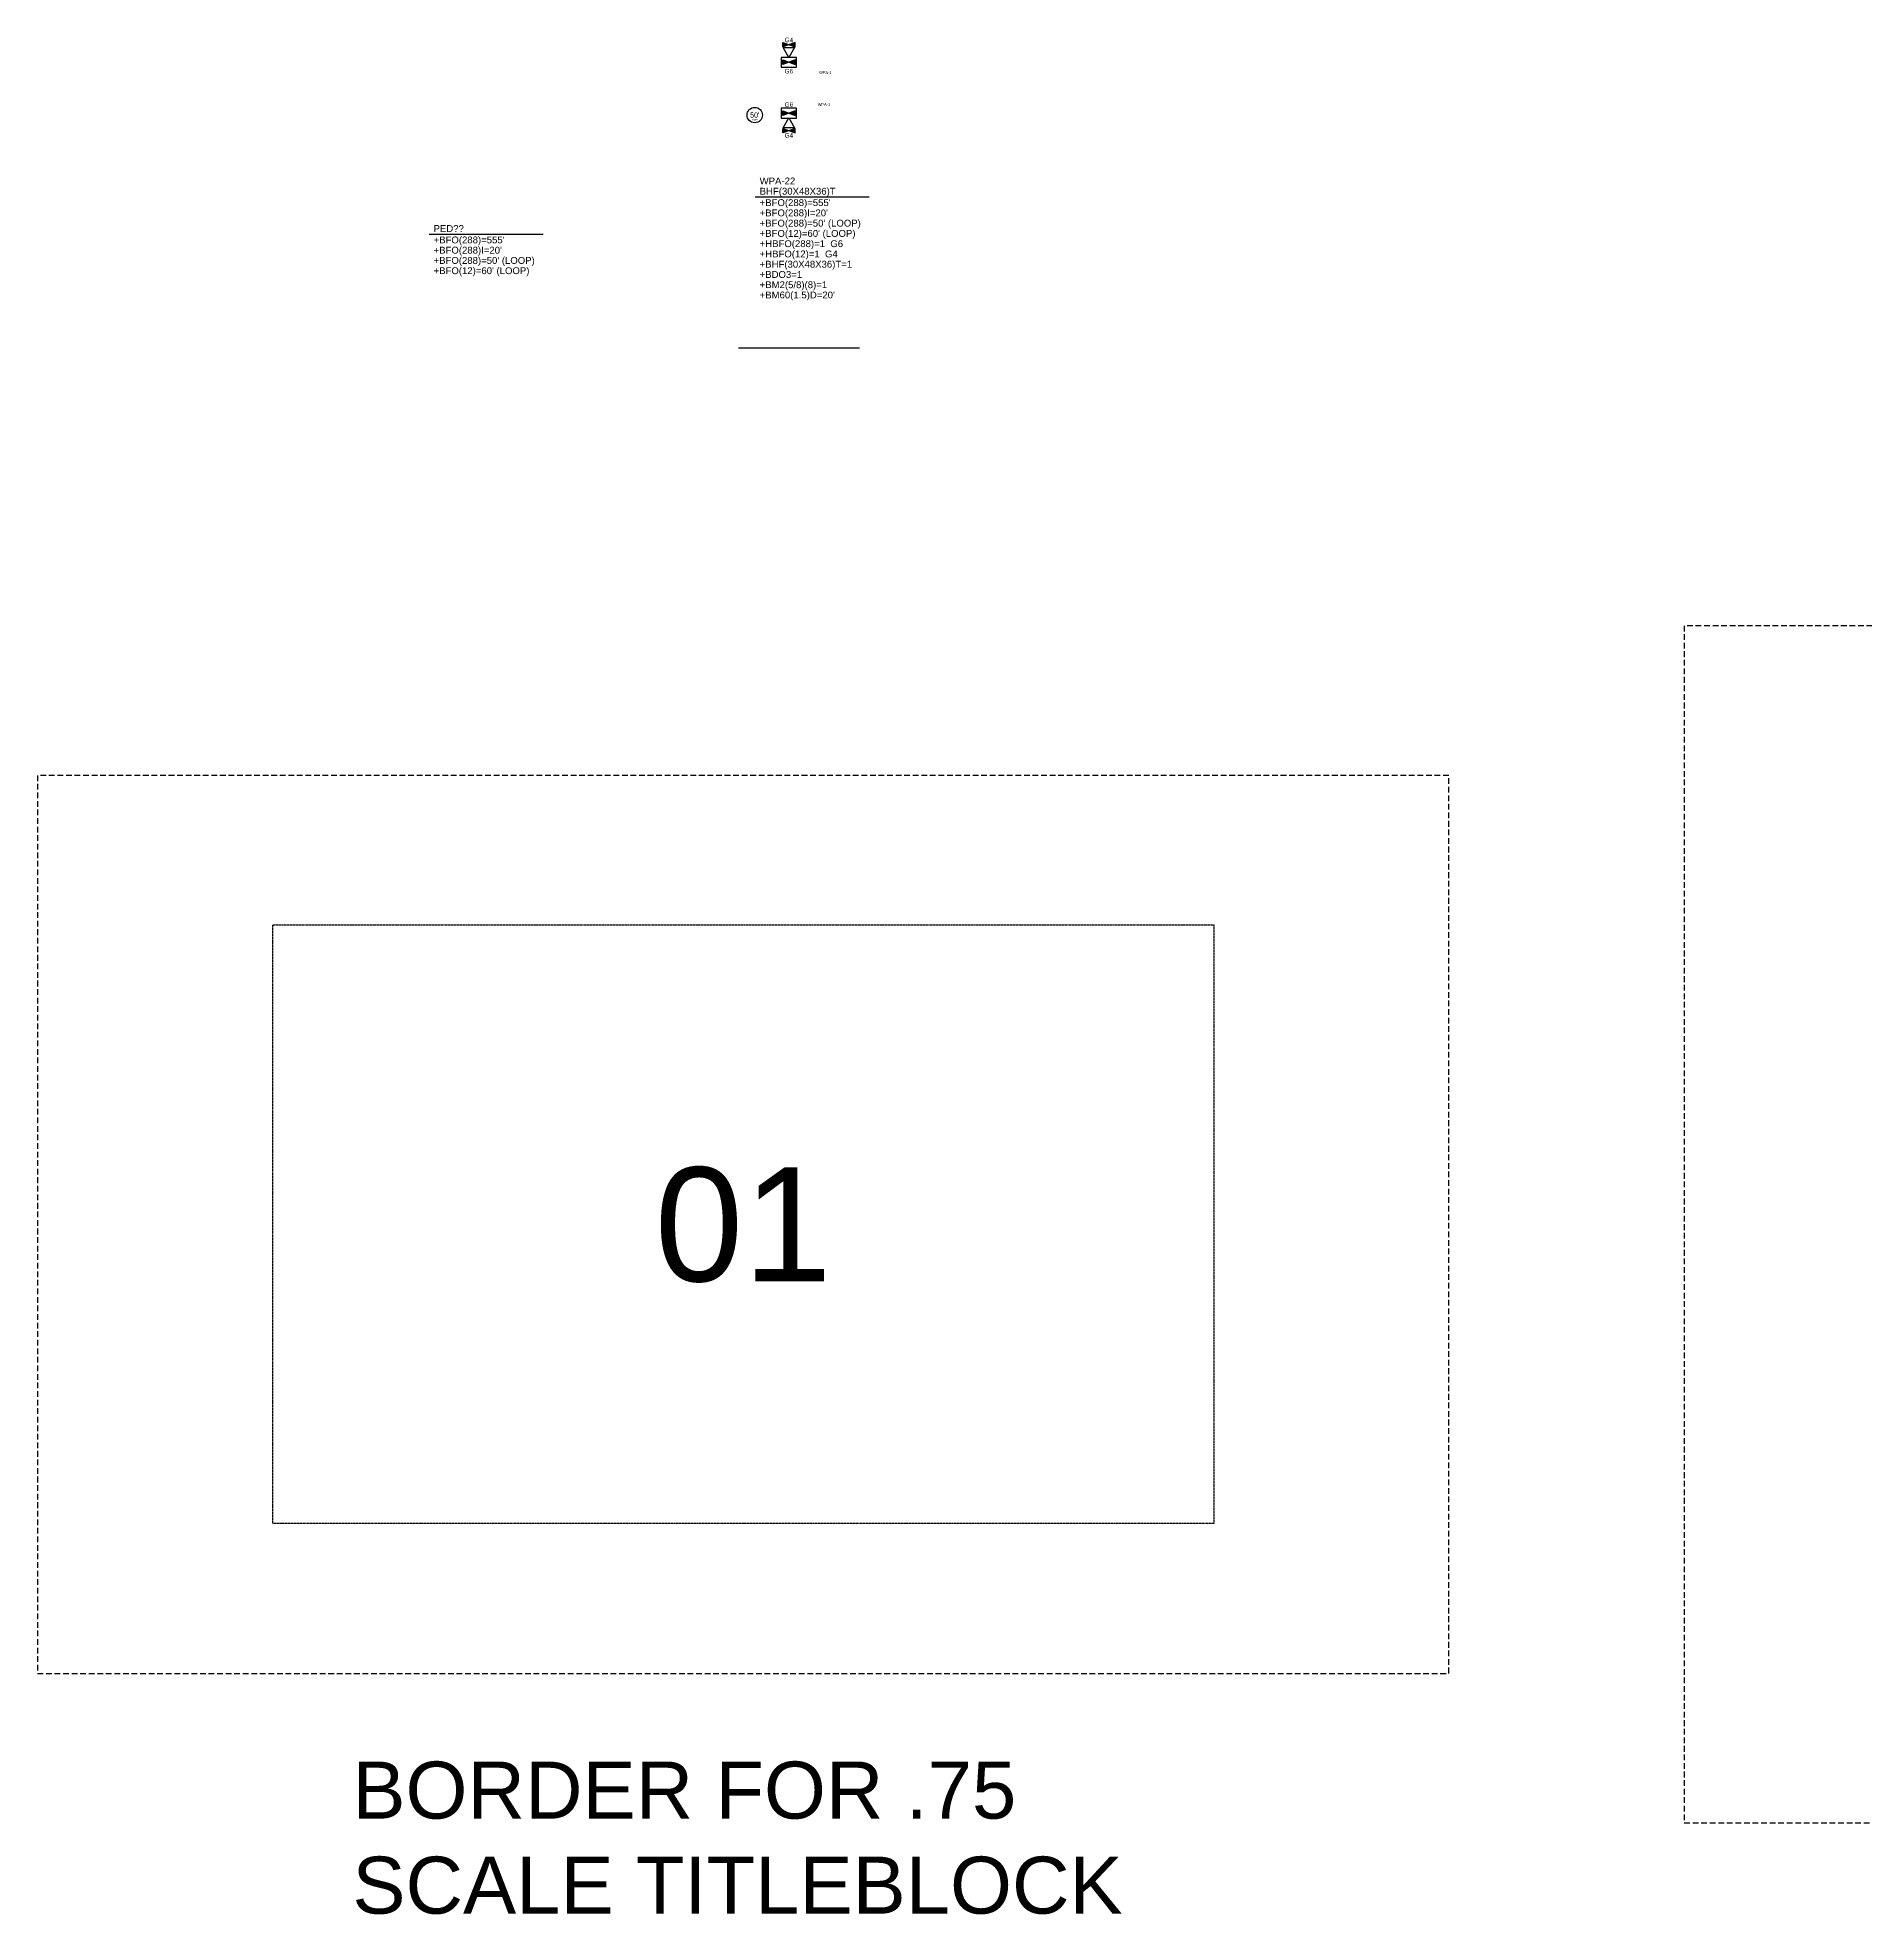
# Model space of a CAD drawing. Header units: inches. Extents: x 29 to 22121, y 36 to 12095.
# Drawn here: x 8115 to 9717, y 523 to 2169 of the extents above; entities that cross this region are included whole.
import ezdxf
from ezdxf.enums import TextEntityAlignment as Align

# ---------------------------------------------------------------- set-up
doc = ezdxf.new("R2018")
doc.units = ezdxf.units.IN
doc.header["$MEASUREMENT"] = 0
doc.linetypes.add('HIDDEN', pattern=[0.375, 0.25, -0.125])
for name, color, linetype in [('Integrity Border Info', 40, 'HIDDEN'), ('Integrity Map Coils-Buried', 4, 'Continuous'), ('Integrity Pole-Units', 12, 'Continuous'), ('Integrity Proposed', 12, 'Continuous'), ('Integrity Roads-EOP', 250, 'Continuous')]:
    doc.layers.add(name, color=color, linetype=linetype)
doc.styles.get("Standard").update_dxf_attribs({"font": 'arial.ttf'})
doc.linetypes.add('FENCELINE1', pattern='A,0.25,-0.1,[133,ltypeshp.shx,S=0.1,R=0,X=-0.1,Y=0],-0.1,1', length=1.45)

# ---------------------------------------------------------------- blocks, each defined once
blk = doc.blocks.new('iClosure')
h = blk.add_hatch(color=256)
h.dxf.hatch_style = 1
h.paths.add_polyline_path([(0, 0), (-5.4, 2), (-5.4, -2)])
h.paths.add_polyline_path([(5.4, 2), (0, 0), (5.4, -2)])
blk.add_lwpolyline([(5.4, -2), (5.4, 2), (-5.4, -2), (-5.4, 2), (5.4, -2)])
blk.add_attdef('TYPE', text='', height=4).set_placement((0, 2.7), align=Align.BOTTOM_CENTER)
blk = doc.blocks.new('iLHH')
blk.add_lwpolyline([(-6.7, -4.3), (6.7, -4.3), (6.7, 4.3), (-6.7, 4.3)], close=True)
at = {"flags": 1}
blk.add_attdef('SIZE', text='', height=4, dxfattribs=at).set_placement((-6.8, 20.6), align=Align.TOP_LEFT)
at = {"lineweight": 30, "flags": 106}
blk.add_attdef('NUMBER', text='', height=6, dxfattribs=at).set_placement((0, 11), align=Align.MIDDLE_CENTER)
blk = doc.blocks.new('iLPED')
blk.add_lwpolyline([(-5, -8.7), (0, 0), (5, -8.7)], close=True)
at = {"flags": 1}
blk.add_attdef('SIZE', text='', height=4, dxfattribs=at).set_placement((-6.8, -22.1), align=Align.TOP_LEFT)
at = {"lineweight": 30, "flags": 106}
blk.add_attdef('NUMBER', text='', height=6, dxfattribs=at).set_placement((0, -16.8), align=Align.MIDDLE_CENTER)
blk = doc.blocks.new('pole_info')
at = {"flags": 1}
for tag, p in [('POLENUM', (-140, 0)), ('POSITION', (-92.8, 0))]:
    blk.add_attdef(tag, p, '', height=6, dxfattribs=at)
for tag, p in [('ITEM1', (0, 0)), ('ITEM2', (41.8, 0))]:
    blk.add_attdef(tag, p, '', height=6)
blk = doc.blocks.new('pole_unit')
at = {"flags": 1}
for tag, p in [('POLENUM', (-140, 0)), ('POSITION', (-92.8, 0)), ('DWGNUM', (-45.5, 0))]:
    blk.add_attdef(tag, p, '', height=6, dxfattribs=at)
blk.add_attdef('AMOUNT', (0, 0), '', height=6)
blk = doc.blocks.new('Map coil')
blk.add_circle((0, 0), 9)
blk.add_attdef('LL', text='', height=6).set_placement((0, 0), align=Align.MIDDLE_CENTER)
blk.add_attdef('TYPE', text='', height=2).set_placement((0, -7.2), align=Align.BOTTOM_CENTER)

msp = doc.modelspace()

# ---------------------------------------------------------------- linework, layer by layer
at = {"layer": 'Integrity Border Info', "ltscale": 20, "flags": 128}
for points in [[(9558.5, 603), (11208.5, 603), (11208.5, 1653), (9558.5, 1653)], [(8114.7, 734.2), (9352.2, 734.2), (9352.2, 1521.7), (8114.7, 1521.7)]]:
    msp.add_lwpolyline(points, close=True, dxfattribs=at)
at = {"layer": 'Integrity Border Info', "flags": 128}
msp.add_lwpolyline([(8321, 1390.5), (9146, 1390.5), (9146, 865.5), (8321, 865.5)], close=True, dxfattribs=at)
at = {"layer": 'Integrity Proposed', "flags": 128}
for points in [[(8743.9, 2029), (8843.9, 2029)], [(8458, 1996.3), (8558, 1996.3)]]:
    msp.add_lwpolyline(points, dxfattribs=at)
at = {"layer": 'Integrity Roads-EOP', "linetype": 'FENCELINE1', "flags": 128}
msp.add_lwpolyline([(8729.3, 1896.8), (8835.5, 1896.8)], dxfattribs=at)

# ---------------------------------------------------------------- block references
at = {"layer": 'Integrity Map Coils-Buried', "xscale": 0.75, "yscale": 0.75, "zscale": 0.75}
msp.add_blockref('Map coil', (8743.6, 2100.8), dxfattribs=at).add_auto_attribs({'LL': "50'", 'TYPE': '288F'})
at = {"layer": 'Integrity Pole-Units'}
for p, values in [((8747.9, 2021), {'AMOUNT': "+BFO(288)=555'"}), ((8747.9, 2012), {'AMOUNT': "+BFO(288)I=20'"}), ((8747.9, 2003), {'AMOUNT': "+BFO(288)=50' (LOOP)"}), ((8462, 1988.3), {'AMOUNT': "+BFO(288)=555'"}), ((8747.9, 1994), {'AMOUNT': "+BFO(12)=60' (LOOP)"}), ((8462, 1979.3), {'AMOUNT': "+BFO(288)I=20'"}), ((8462, 1970.3), {'AMOUNT': "+BFO(288)=50' (LOOP)"}), ((8747.9, 1985), {'AMOUNT': '+HBFO(288)=1  G6'}), ((8747.9, 1976), {'AMOUNT': '+HBFO(12)=1  G4'}), ((8462, 1961.3), {'AMOUNT': "+BFO(12)=60' (LOOP)"}), ((8747.9, 1967), {'AMOUNT': '+BHF(30X48X36)T=1'}), ((8747.9, 1958), {'AMOUNT': '+BDO3=1'}), ((8747.9, 1949), {'AMOUNT': '+BM2(5/8)(8)=1'}), ((8747.9, 1940), {'AMOUNT': "+BM60(1.5)D=20'"})]:
    msp.add_blockref('pole_unit', p, dxfattribs=at).add_auto_attribs(values)
at = {"layer": 'Integrity Proposed'}
ref = msp.add_blockref('iClosure', (8773.5, 2162.5), dxfattribs=at)
ref.add_attrib('TYPE', 'G4', dxfattribs={"layer": '0', "height": 4}).set_placement((8773.5, 2163.5), align=Align.BOTTOM_CENTER)
at = {"layer": 'Integrity Proposed', "rotation": 180}
msp.add_blockref('iLPED', (8773.5, 2151.4), dxfattribs=at)
at = {"layer": 'Integrity Proposed'}
ref = msp.add_blockref('iLHH', (8773.5, 2147.1), dxfattribs=at)
lines = msp.add_mtext('WPA-1', dxfattribs={"layer": '0', "insert": (8800, 2139.3), "char_height": 2.5, "attachment_point": 1})
ref.add_attrib('NUMBER', '', (8800, 2139.3), dxfattribs={"flags": 104}).embed_mtext(lines)
ref = msp.add_blockref('iClosure', (8773.5, 2147.1), dxfattribs=at)
ref.add_attrib('TYPE', 'G6', dxfattribs={"layer": '0', "height": 4}).set_placement((8773.5, 2136.1), align=Align.BOTTOM_CENTER)
ref = msp.add_blockref('iLHH', (8773.5, 2102.5), dxfattribs=at)
lines = msp.add_mtext('WPA-1', dxfattribs={"layer": '0', "insert": (8798.8, 2111.3), "char_height": 2.5, "attachment_point": 1})
ref.add_attrib('NUMBER', '', (8798.8, 2111.3), dxfattribs={"flags": 104}).embed_mtext(lines)
ref = msp.add_blockref('iClosure', (8773.5, 2102.5), dxfattribs=at)
ref.add_attrib('TYPE', 'G6', dxfattribs={"layer": '0', "height": 4}).set_placement((8773.5, 2106.8), align=Align.BOTTOM_CENTER)
msp.add_blockref('iLPED', (8773.5, 2098.3), dxfattribs=at)
ref = msp.add_blockref('iClosure', (8773.5, 2087.1), dxfattribs=at)
ref.add_attrib('TYPE', 'G4', dxfattribs={"layer": '0', "height": 4}).set_placement((8773.5, 2079.8), align=Align.BOTTOM_CENTER)
for p, values in [((8747.9, 2040), {'ITEM1': 'WPA-22'}), ((8747.9, 2031), {'ITEM1': 'BHF(30X48X36)T'}), ((8462, 1998.3), {'ITEM1': 'PED??'})]:
    msp.add_blockref('pole_info', p, dxfattribs=at).add_auto_attribs(values)

# ---------------------------------------------------------------- texts
at = {"layer": 'Integrity Border Info'}
msp.add_text('01', height=100, dxfattribs=at).set_placement((8733.5, 1128), align=Align.MIDDLE)
at = {"layer": 'Integrity Border Info', "insert": (8390.8, 656.8), "char_height": 50, "attachment_point": 1}
msp.add_mtext_dynamic_manual_height_columns('BORDER FOR .75 SCALE TITLEBLOCK', width=706.712, gutter_width=1, heights=[283.2], dxfattribs=at)

doc.saveas('drawing.dxf')
